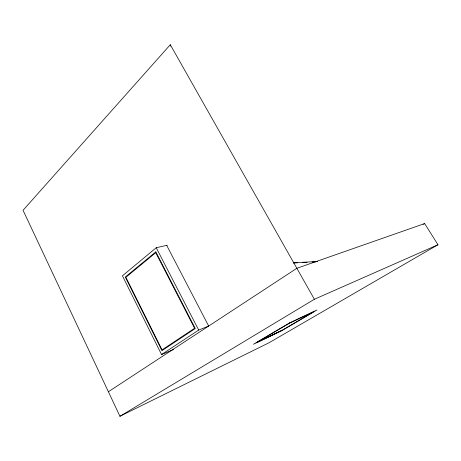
<?xml version="1.0" encoding="UTF-8"?>
<svg xmlns="http://www.w3.org/2000/svg" width="461" height="461" viewBox="0 0 461 461"><rect width="100%" height="100%" fill="white"/><g stroke="black" fill="none" stroke-linecap="round" stroke-linejoin="round"><path stroke-width="0.69" d="M437.95 244.751L314.385 299.264L170.293 44.723L23.05 210.291L119.935 416.277L269.045 342.753L437.95 244.751L424.673 223.562L296.849 268.29L108.393 391.741M167.193 245.24L156.233 247.724L122.43 275.822L161.546 354.538L173.653 349.461M161.546 354.538L198.691 330.07L208.487 326.123M423.446 224.311L424.673 223.562M119.935 416.277L314.385 299.264M289.445 323.184L256.691 342.517L281.884 330.439L313.843 311.694L289.352 323.27M257.336 342.166L281.959 330.364M293.15 262.753L317.571 261.525M293.421 263.018L297.731 262.799M302.762 262.54L307.072 262.321M312.103 262.067L315.693 261.883M166.698 245.35L208.677 326.048M156.233 247.724L198.691 330.07M170.293 44.723L170.449 46.146M155.818 251.856L125.311 277.044L161.955 350.671L195.28 328.537L155.818 251.856M155.737 252.686L125.888 277.291L162.042 349.893L194.6 328.232L155.737 252.686M289.911 322.735L253.469 344.258L281.504 330.802L316.966 310.005L289.911 322.735"/></g></svg>
